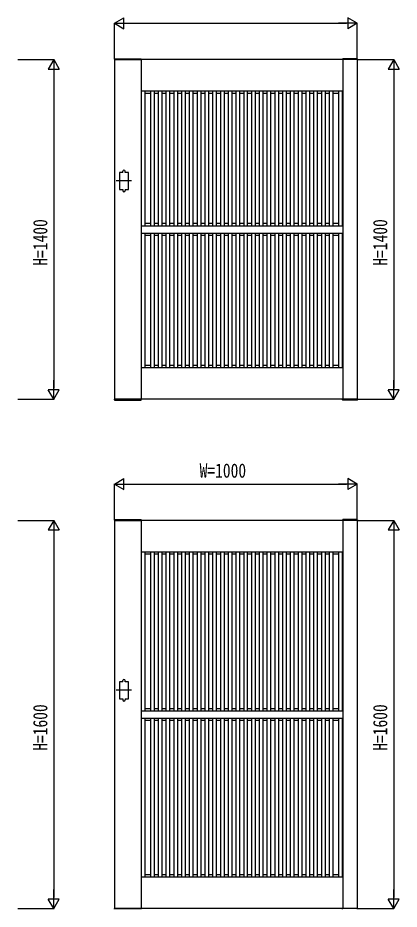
# Model space of a CAD drawing. Units: millimetres, scale not verified. Extents: x -8410 to 8410, y -5940 to 5940.
# Drawn here: x 1492 to 3063, y -3153 to 522 of the extents above; entities that cross this region are included whole.
import ezdxf
from ezdxf.enums import TextEntityAlignment as Align

# ---------------------------------------------------------------- set-up
doc = ezdxf.new("R2010")
doc.units = ezdxf.units.MM
doc.header["$LTSCALE"] = 30
doc.layers.add('0-3_YKK_A1', color=4, linetype='Continuous')
doc.layers.add('0-4_YKK_D', color=6, linetype='Continuous')
doc.styles.add('ＭＳ ゴシック', font='')
doc.styles.get('ＭＳ ゴシック').set_extended_font_data('MS Gothic')

msp = doc.modelspace()

# ---------------------------------------------------------------- linework, layer by layer
at = {"layer": '0-3_YKK_A1'}
for p, q in [((1889.67, 352.55), (1889.54, 350)), ((1889.54, 350), (2000.54, 350)), ((1890.04, 350), (1890.04, -1050)), ((2890.04, 350), (1890.04, 350)), ((1890.67, 353.5), (1999.41, 353.5)), ((2000.04, 350), (2000.04, -1050)), ((2000.41, 352.55), (2000.54, 350)), ((2829.67, 352.55), (2829.54, 350)), ((2890.54, 350), (2829.54, 350)), ((2830.04, 350), (2830.04, -1050)), ((2889.41, 353.5), (2830.67, 353.5)), ((2890.04, 350), (2890.04, -1050)), ((2890.41, 352.55), (2890.54, 350)), ((2830.04, 220), (2000.04, 220)), ((2000.84, 210.9), (2000.04, 210.9)), ((2000.84, -334.5), (2000.84, 220)), ((2015.84, -334.5), (2015.84, 220)), ((2039.54, 210.9), (2015.84, 210.9)), ((2039.54, -334.5), (2039.54, 220)), ((2054.54, -334.5), (2054.54, 220)), ((2071.54, 210.9), (2054.54, 210.9)), ((2071.54, -334.5), (2071.54, 220)), ((2086.54, -334.5), (2086.54, 220)), ((2103.54, 210.9), (2086.54, 210.9)), ((2103.54, -334.5), (2103.54, 220)), ((2118.54, -334.5), (2118.54, 220)), ((2135.54, 210.9), (2118.54, 210.9)), ((2135.54, -334.5), (2135.54, 220)), ((2150.54, -334.5), (2150.54, 220)), ((2167.54, 210.9), (2150.54, 210.9)), ((2167.54, -334.5), (2167.54, 220)), ((2182.54, -334.5), (2182.54, 220)), ((2199.54, 210.9), (2182.54, 210.9)), ((2199.54, -334.5), (2199.54, 220)), ((2214.54, -334.5), (2214.54, 220)), ((2231.54, 210.9), (2214.54, 210.9)), ((2231.54, -334.5), (2231.54, 220)), ((2246.54, -334.5), (2246.54, 220)), ((2263.54, 210.9), (2246.54, 210.9)), ((2263.54, -334.5), (2263.54, 220)), ((2278.54, -334.5), (2278.54, 220)), ((2295.54, 210.9), (2278.54, 210.9)), ((2295.54, -334.5), (2295.54, 220)), ((2310.54, -334.5), (2310.54, 220)), ((2327.54, 210.9), (2310.54, 210.9)), ((2327.54, -334.5), (2327.54, 220)), ((2342.54, -334.5), (2342.54, 220)), ((2359.54, 210.9), (2342.54, 210.9)), ((2359.54, -334.5), (2359.54, 220)), ((2374.54, -334.5), (2374.54, 220)), ((2391.54, 210.9), (2374.54, 210.9)), ((2391.54, -334.5), (2391.54, 220)), ((2406.54, -334.5), (2406.54, 220)), ((2423.54, 210.9), (2406.54, 210.9)), ((2423.54, -334.5), (2423.54, 220)), ((2438.54, -334.5), (2438.54, 220)), ((2455.54, 210.9), (2438.54, 210.9)), ((2455.54, -334.5), (2455.54, 220)), ((2470.54, -334.5), (2470.54, 220)), ((2487.54, 210.9), (2470.54, 210.9)), ((2487.54, -334.5), (2487.54, 220)), ((2502.54, -334.5), (2502.54, 220)), ((2519.54, 210.9), (2502.54, 210.9)), ((2519.54, -334.5), (2519.54, 220)), ((2534.54, -334.5), (2534.54, 220)), ((2551.54, 210.9), (2534.54, 210.9)), ((2551.54, -334.5), (2551.54, 220)), ((2566.54, -334.5), (2566.54, 220)), ((2583.54, 210.9), (2566.54, 210.9)), ((2583.54, -334.5), (2583.54, 220)), ((2598.54, -334.5), (2598.54, 220)), ((2615.54, 210.9), (2598.54, 210.9)), ((2615.54, -334.5), (2615.54, 220)), ((2630.54, -334.5), (2630.54, 220)), ((2647.54, 210.9), (2630.54, 210.9)), ((2647.54, -334.5), (2647.54, 220)), ((2662.54, -334.5), (2662.54, 220)), ((2679.54, 210.9), (2662.54, 210.9)), ((2679.54, -334.5), (2679.54, 220)), ((2694.54, -334.5), (2694.54, 220)), ((2711.54, 210.9), (2694.54, 210.9)), ((2711.54, -334.5), (2711.54, 220)), ((2726.54, -334.5), (2726.54, 220)), ((2743.54, 210.9), (2726.54, 210.9)), ((2743.54, -334.5), (2743.54, 220)), ((2758.54, -334.5), (2758.54, 220)), ((2775.54, 210.9), (2758.54, 210.9)), ((2775.54, -334.5), (2775.54, 220)), ((2790.54, -334.5), (2790.54, 220)), ((2814.24, 210.9), (2790.54, 210.9)), ((2814.24, -334.5), (2814.24, 220)), ((2829.24, -334.5), (2829.24, 220)), ((2830.04, 210.9), (2829.24, 210.9)), ((1924.04, -115), (1924.04, -110)), ((1934.04, -115), (1934.04, -110)), ((1960.54, -150), (1897.54, -150)), ((1924.04, -185), (1924.04, -190)), ((1934.04, -185), (1934.04, -190)), ((2000.84, -326), (2000.04, -326)), ((2039.54, -326), (2015.84, -326)), ((2071.54, -326), (2054.54, -326)), ((2103.54, -326), (2086.54, -326)), ((2135.54, -326), (2118.54, -326)), ((2167.54, -326), (2150.54, -326)), ((2199.54, -326), (2182.54, -326)), ((2231.54, -326), (2214.54, -326)), ((2263.54, -326), (2246.54, -326)), ((2295.54, -326), (2278.54, -326)), ((2327.54, -326), (2310.54, -326)), ((2359.54, -326), (2342.54, -326)), ((2391.54, -326), (2374.54, -326)), ((2423.54, -326), (2406.54, -326)), ((2455.54, -326), (2438.54, -326)), ((2487.54, -326), (2470.54, -326)), ((2519.54, -326), (2502.54, -326)), ((2551.54, -326), (2534.54, -326)), ((2583.54, -326), (2566.54, -326)), ((2615.54, -326), (2598.54, -326)), ((2647.54, -326), (2630.54, -326)), ((2679.54, -326), (2662.54, -326)), ((2711.54, -326), (2694.54, -326)), ((2743.54, -326), (2726.54, -326)), ((2775.54, -326), (2758.54, -326)), ((2814.24, -326), (2790.54, -326)), ((2830.04, -326), (2829.24, -326)), ((2000.04, -334.5), (2830.04, -334.5)), ((2000.04, -365.5), (2830.04, -365.5)), ((2000.84, -920), (2000.84, -365.5)), ((2015.84, -920), (2015.84, -365.5)), ((2039.54, -920), (2039.54, -365.5)), ((2054.54, -920), (2054.54, -365.5)), ((2071.54, -920), (2071.54, -365.5)), ((2086.54, -920), (2086.54, -365.5)), ((2103.54, -920), (2103.54, -365.5)), ((2118.54, -920), (2118.54, -365.5)), ((2135.54, -920), (2135.54, -365.5)), ((2150.54, -920), (2150.54, -365.5)), ((2167.54, -920), (2167.54, -365.5)), ((2182.54, -920), (2182.54, -365.5)), ((2199.54, -920), (2199.54, -365.5)), ((2214.54, -920), (2214.54, -365.5)), ((2231.54, -920), (2231.54, -365.5)), ((2246.54, -920), (2246.54, -365.5)), ((2263.54, -920), (2263.54, -365.5)), ((2278.54, -920), (2278.54, -365.5)), ((2295.54, -920), (2295.54, -365.5)), ((2310.54, -920), (2310.54, -365.5)), ((2327.54, -920), (2327.54, -365.5)), ((2342.54, -920), (2342.54, -365.5)), ((2359.54, -920), (2359.54, -365.5)), ((2374.54, -920), (2374.54, -365.5)), ((2391.54, -920), (2391.54, -365.5)), ((2406.54, -920), (2406.54, -365.5)), ((2423.54, -920), (2423.54, -365.5)), ((2438.54, -920), (2438.54, -365.5)), ((2455.54, -920), (2455.54, -365.5)), ((2470.54, -920), (2470.54, -365.5)), ((2487.54, -920), (2487.54, -365.5)), ((2502.54, -920), (2502.54, -365.5)), ((2519.54, -920), (2519.54, -365.5)), ((2534.54, -920), (2534.54, -365.5)), ((2551.54, -920), (2551.54, -365.5)), ((2566.54, -920), (2566.54, -365.5)), ((2583.54, -920), (2583.54, -365.5)), ((2598.54, -920), (2598.54, -365.5)), ((2615.54, -920), (2615.54, -365.5)), ((2630.54, -920), (2630.54, -365.5)), ((2647.54, -920), (2647.54, -365.5)), ((2662.54, -920), (2662.54, -365.5)), ((2679.54, -920), (2679.54, -365.5)), ((2694.54, -920), (2694.54, -365.5)), ((2711.54, -920), (2711.54, -365.5)), ((2726.54, -920), (2726.54, -365.5)), ((2743.54, -920), (2743.54, -365.5)), ((2758.54, -920), (2758.54, -365.5)), ((2775.54, -920), (2775.54, -365.5)), ((2790.54, -920), (2790.54, -365.5)), ((2814.24, -920), (2814.24, -365.5)), ((2829.24, -920), (2829.24, -365.5)), ((2000.84, -374.6), (2000.04, -374.6)), ((2039.54, -374.6), (2015.84, -374.6)), ((2071.54, -374.6), (2054.54, -374.6)), ((2103.54, -374.6), (2086.54, -374.6)), ((2135.54, -374.6), (2118.54, -374.6)), ((2167.54, -374.6), (2150.54, -374.6)), ((2199.54, -374.6), (2182.54, -374.6)), ((2231.54, -374.6), (2214.54, -374.6)), ((2263.54, -374.6), (2246.54, -374.6)), ((2295.54, -374.6), (2278.54, -374.6)), ((2327.54, -374.6), (2310.54, -374.6)), ((2359.54, -374.6), (2342.54, -374.6)), ((2391.54, -374.6), (2374.54, -374.6)), ((2423.54, -374.6), (2406.54, -374.6)), ((2455.54, -374.6), (2438.54, -374.6)), ((2487.54, -374.6), (2470.54, -374.6)), ((2519.54, -374.6), (2502.54, -374.6)), ((2551.54, -374.6), (2534.54, -374.6)), ((2583.54, -374.6), (2566.54, -374.6)), ((2615.54, -374.6), (2598.54, -374.6)), ((2647.54, -374.6), (2630.54, -374.6)), ((2679.54, -374.6), (2662.54, -374.6)), ((2711.54, -374.6), (2694.54, -374.6)), ((2743.54, -374.6), (2726.54, -374.6)), ((2775.54, -374.6), (2758.54, -374.6)), ((2814.24, -374.6), (2790.54, -374.6)), ((2830.04, -374.6), (2829.24, -374.6)), ((2000.84, -911.5), (2000.04, -911.5)), ((2039.54, -911.5), (2015.84, -911.5)), ((2071.54, -911.5), (2054.54, -911.5)), ((2103.54, -911.5), (2086.54, -911.5)), ((2135.54, -911.5), (2118.54, -911.5)), ((2167.54, -911.5), (2150.54, -911.5)), ((2199.54, -911.5), (2182.54, -911.5)), ((2231.54, -911.5), (2214.54, -911.5)), ((2263.54, -911.5), (2246.54, -911.5)), ((2295.54, -911.5), (2278.54, -911.5)), ((2327.54, -911.5), (2310.54, -911.5)), ((2359.54, -911.5), (2342.54, -911.5)), ((2391.54, -911.5), (2374.54, -911.5)), ((2423.54, -911.5), (2406.54, -911.5)), ((2455.54, -911.5), (2438.54, -911.5)), ((2487.54, -911.5), (2470.54, -911.5)), ((2519.54, -911.5), (2502.54, -911.5)), ((2551.54, -911.5), (2534.54, -911.5)), ((2583.54, -911.5), (2566.54, -911.5)), ((2615.54, -911.5), (2598.54, -911.5)), ((2647.54, -911.5), (2630.54, -911.5)), ((2679.54, -911.5), (2662.54, -911.5)), ((2711.54, -911.5), (2694.54, -911.5)), ((2743.54, -911.5), (2726.54, -911.5)), ((2775.54, -911.5), (2758.54, -911.5)), ((2814.24, -911.5), (2790.54, -911.5)), ((2830.04, -911.5), (2829.24, -911.5)), ((2830.04, -920), (2000.04, -920)), ((1889.54, -1050), (2000.54, -1050)), ((1889.67, -1052.55), (1889.54, -1050)), ((2890.04, -1050), (1890.04, -1050)), ((1890.67, -1053.5), (1999.41, -1053.5)), ((2000.41, -1052.55), (2000.54, -1050)), ((2890.54, -1050), (2829.54, -1050)), ((2829.67, -1052.55), (2829.54, -1050)), ((2889.41, -1053.5), (2830.67, -1053.5)), ((2890.41, -1052.55), (2890.54, -1050)), ((1889.67, -1547.45), (1889.54, -1550)), ((1889.54, -1550), (2000.54, -1550)), ((1890.04, -1550), (1890.04, -3150)), ((2890.04, -1550), (1890.04, -1550)), ((1890.67, -1546.5), (1999.41, -1546.5)), ((2000.04, -1550), (2000.04, -3150)), ((2000.41, -1547.45), (2000.54, -1550)), ((2829.67, -1547.45), (2829.54, -1550)), ((2890.54, -1550), (2829.54, -1550)), ((2830.04, -1550), (2830.04, -3150)), ((2889.41, -1546.5), (2830.67, -1546.5)), ((2890.04, -1550), (2890.04, -3150)), ((2890.41, -1547.45), (2890.54, -1550)), ((2830.04, -1680), (2000.04, -1680)), ((2000.84, -1689.1), (2000.04, -1689.1)), ((2000.84, -2334.5), (2000.84, -1680)), ((2015.84, -2334.5), (2015.84, -1680)), ((2039.54, -1689.1), (2015.84, -1689.1)), ((2039.54, -2334.5), (2039.54, -1680)), ((2054.54, -2334.5), (2054.54, -1680)), ((2071.54, -1689.1), (2054.54, -1689.1)), ((2071.54, -2334.5), (2071.54, -1680)), ((2086.54, -2334.5), (2086.54, -1680)), ((2103.54, -1689.1), (2086.54, -1689.1)), ((2103.54, -2334.5), (2103.54, -1680)), ((2118.54, -2334.5), (2118.54, -1680)), ((2135.54, -1689.1), (2118.54, -1689.1)), ((2135.54, -2334.5), (2135.54, -1680)), ((2150.54, -2334.5), (2150.54, -1680)), ((2167.54, -1689.1), (2150.54, -1689.1)), ((2167.54, -2334.5), (2167.54, -1680)), ((2182.54, -2334.5), (2182.54, -1680)), ((2199.54, -1689.1), (2182.54, -1689.1)), ((2199.54, -2334.5), (2199.54, -1680)), ((2214.54, -2334.5), (2214.54, -1680)), ((2231.54, -1689.1), (2214.54, -1689.1)), ((2231.54, -2334.5), (2231.54, -1680)), ((2246.54, -2334.5), (2246.54, -1680)), ((2263.54, -1689.1), (2246.54, -1689.1)), ((2263.54, -2334.5), (2263.54, -1680)), ((2278.54, -2334.5), (2278.54, -1680)), ((2295.54, -1689.1), (2278.54, -1689.1)), ((2295.54, -2334.5), (2295.54, -1680)), ((2310.54, -2334.5), (2310.54, -1680)), ((2327.54, -1689.1), (2310.54, -1689.1)), ((2327.54, -2334.5), (2327.54, -1680)), ((2342.54, -2334.5), (2342.54, -1680)), ((2359.54, -1689.1), (2342.54, -1689.1)), ((2359.54, -2334.5), (2359.54, -1680)), ((2374.54, -2334.5), (2374.54, -1680)), ((2391.54, -1689.1), (2374.54, -1689.1)), ((2391.54, -2334.5), (2391.54, -1680)), ((2406.54, -2334.5), (2406.54, -1680)), ((2423.54, -1689.1), (2406.54, -1689.1)), ((2423.54, -2334.5), (2423.54, -1680)), ((2438.54, -2334.5), (2438.54, -1680)), ((2455.54, -1689.1), (2438.54, -1689.1)), ((2455.54, -2334.5), (2455.54, -1680)), ((2470.54, -2334.5), (2470.54, -1680)), ((2487.54, -1689.1), (2470.54, -1689.1)), ((2487.54, -2334.5), (2487.54, -1680)), ((2502.54, -2334.5), (2502.54, -1680)), ((2519.54, -1689.1), (2502.54, -1689.1)), ((2519.54, -2334.5), (2519.54, -1680)), ((2534.54, -2334.5), (2534.54, -1680)), ((2551.54, -1689.1), (2534.54, -1689.1)), ((2551.54, -2334.5), (2551.54, -1680)), ((2566.54, -2334.5), (2566.54, -1680)), ((2583.54, -1689.1), (2566.54, -1689.1)), ((2583.54, -2334.5), (2583.54, -1680)), ((2598.54, -2334.5), (2598.54, -1680)), ((2615.54, -1689.1), (2598.54, -1689.1)), ((2615.54, -2334.5), (2615.54, -1680)), ((2630.54, -2334.5), (2630.54, -1680)), ((2647.54, -1689.1), (2630.54, -1689.1)), ((2647.54, -2334.5), (2647.54, -1680)), ((2662.54, -2334.5), (2662.54, -1680)), ((2679.54, -1689.1), (2662.54, -1689.1)), ((2679.54, -2334.5), (2679.54, -1680)), ((2694.54, -2334.5), (2694.54, -1680)), ((2711.54, -1689.1), (2694.54, -1689.1)), ((2711.54, -2334.5), (2711.54, -1680)), ((2726.54, -2334.5), (2726.54, -1680)), ((2743.54, -1689.1), (2726.54, -1689.1)), ((2743.54, -2334.5), (2743.54, -1680)), ((2758.54, -2334.5), (2758.54, -1680)), ((2775.54, -1689.1), (2758.54, -1689.1)), ((2775.54, -2334.5), (2775.54, -1680)), ((2790.54, -2334.5), (2790.54, -1680)), ((2814.24, -1689.1), (2790.54, -1689.1)), ((2814.24, -2334.5), (2814.24, -1680)), ((2829.24, -2334.5), (2829.24, -1680)), ((2830.04, -1689.1), (2829.24, -1689.1)), ((1924.04, -2215), (1924.04, -2210)), ((1934.04, -2215), (1934.04, -2210)), ((1960.54, -2250), (1897.54, -2250)), ((1924.04, -2285), (1924.04, -2290)), ((1934.04, -2285), (1934.04, -2290)), ((2000.84, -2326), (2000.04, -2326)), ((2000.04, -2334.5), (2830.04, -2334.5)), ((2039.54, -2326), (2015.84, -2326)), ((2071.54, -2326), (2054.54, -2326)), ((2103.54, -2326), (2086.54, -2326)), ((2135.54, -2326), (2118.54, -2326)), ((2167.54, -2326), (2150.54, -2326)), ((2199.54, -2326), (2182.54, -2326)), ((2231.54, -2326), (2214.54, -2326)), ((2263.54, -2326), (2246.54, -2326)), ((2295.54, -2326), (2278.54, -2326)), ((2327.54, -2326), (2310.54, -2326)), ((2359.54, -2326), (2342.54, -2326)), ((2391.54, -2326), (2374.54, -2326)), ((2423.54, -2326), (2406.54, -2326)), ((2455.54, -2326), (2438.54, -2326)), ((2487.54, -2326), (2470.54, -2326)), ((2519.54, -2326), (2502.54, -2326)), ((2551.54, -2326), (2534.54, -2326)), ((2583.54, -2326), (2566.54, -2326)), ((2615.54, -2326), (2598.54, -2326)), ((2647.54, -2326), (2630.54, -2326)), ((2679.54, -2326), (2662.54, -2326)), ((2711.54, -2326), (2694.54, -2326)), ((2743.54, -2326), (2726.54, -2326)), ((2775.54, -2326), (2758.54, -2326)), ((2814.24, -2326), (2790.54, -2326)), ((2830.04, -2326), (2829.24, -2326)), ((2000.04, -2365.5), (2830.04, -2365.5)), ((2000.84, -2374.6), (2000.04, -2374.6)), ((2000.84, -3020), (2000.84, -2365.5)), ((2015.84, -3020), (2015.84, -2365.5)), ((2039.54, -2374.6), (2015.84, -2374.6)), ((2039.54, -3020), (2039.54, -2365.5)), ((2054.54, -3020), (2054.54, -2365.5)), ((2071.54, -2374.6), (2054.54, -2374.6)), ((2071.54, -3020), (2071.54, -2365.5)), ((2086.54, -3020), (2086.54, -2365.5)), ((2103.54, -2374.6), (2086.54, -2374.6)), ((2103.54, -3020), (2103.54, -2365.5)), ((2118.54, -3020), (2118.54, -2365.5)), ((2135.54, -2374.6), (2118.54, -2374.6)), ((2135.54, -3020), (2135.54, -2365.5)), ((2150.54, -3020), (2150.54, -2365.5)), ((2167.54, -2374.6), (2150.54, -2374.6)), ((2167.54, -3020), (2167.54, -2365.5)), ((2182.54, -3020), (2182.54, -2365.5)), ((2199.54, -2374.6), (2182.54, -2374.6)), ((2199.54, -3020), (2199.54, -2365.5)), ((2214.54, -3020), (2214.54, -2365.5)), ((2231.54, -2374.6), (2214.54, -2374.6)), ((2231.54, -3020), (2231.54, -2365.5)), ((2246.54, -3020), (2246.54, -2365.5)), ((2263.54, -2374.6), (2246.54, -2374.6)), ((2263.54, -3020), (2263.54, -2365.5)), ((2278.54, -3020), (2278.54, -2365.5)), ((2295.54, -2374.6), (2278.54, -2374.6)), ((2295.54, -3020), (2295.54, -2365.5)), ((2310.54, -3020), (2310.54, -2365.5)), ((2327.54, -2374.6), (2310.54, -2374.6)), ((2327.54, -3020), (2327.54, -2365.5)), ((2342.54, -3020), (2342.54, -2365.5)), ((2359.54, -2374.6), (2342.54, -2374.6)), ((2359.54, -3020), (2359.54, -2365.5)), ((2374.54, -3020), (2374.54, -2365.5)), ((2391.54, -2374.6), (2374.54, -2374.6)), ((2391.54, -3020), (2391.54, -2365.5)), ((2406.54, -3020), (2406.54, -2365.5)), ((2423.54, -2374.6), (2406.54, -2374.6)), ((2423.54, -3020), (2423.54, -2365.5)), ((2438.54, -3020), (2438.54, -2365.5)), ((2455.54, -2374.6), (2438.54, -2374.6)), ((2455.54, -3020), (2455.54, -2365.5)), ((2470.54, -3020), (2470.54, -2365.5)), ((2487.54, -2374.6), (2470.54, -2374.6)), ((2487.54, -3020), (2487.54, -2365.5)), ((2502.54, -3020), (2502.54, -2365.5)), ((2519.54, -2374.6), (2502.54, -2374.6)), ((2519.54, -3020), (2519.54, -2365.5)), ((2534.54, -3020), (2534.54, -2365.5)), ((2551.54, -2374.6), (2534.54, -2374.6)), ((2551.54, -3020), (2551.54, -2365.5)), ((2566.54, -3020), (2566.54, -2365.5)), ((2583.54, -2374.6), (2566.54, -2374.6)), ((2583.54, -3020), (2583.54, -2365.5)), ((2598.54, -3020), (2598.54, -2365.5)), ((2615.54, -2374.6), (2598.54, -2374.6)), ((2615.54, -3020), (2615.54, -2365.5)), ((2630.54, -3020), (2630.54, -2365.5)), ((2647.54, -2374.6), (2630.54, -2374.6)), ((2647.54, -3020), (2647.54, -2365.5)), ((2662.54, -3020), (2662.54, -2365.5)), ((2679.54, -2374.6), (2662.54, -2374.6)), ((2679.54, -3020), (2679.54, -2365.5)), ((2694.54, -3020), (2694.54, -2365.5)), ((2711.54, -2374.6), (2694.54, -2374.6)), ((2711.54, -3020), (2711.54, -2365.5)), ((2726.54, -3020), (2726.54, -2365.5)), ((2743.54, -2374.6), (2726.54, -2374.6)), ((2743.54, -3020), (2743.54, -2365.5)), ((2758.54, -3020), (2758.54, -2365.5)), ((2775.54, -2374.6), (2758.54, -2374.6)), ((2775.54, -3020), (2775.54, -2365.5)), ((2790.54, -3020), (2790.54, -2365.5)), ((2814.24, -2374.6), (2790.54, -2374.6)), ((2814.24, -3020), (2814.24, -2365.5)), ((2829.24, -3020), (2829.24, -2365.5)), ((2830.04, -2374.6), (2829.24, -2374.6)), ((2000.84, -3011.5), (2000.04, -3011.5)), ((2039.54, -3011.5), (2015.84, -3011.5)), ((2071.54, -3011.5), (2054.54, -3011.5)), ((2103.54, -3011.5), (2086.54, -3011.5)), ((2135.54, -3011.5), (2118.54, -3011.5)), ((2167.54, -3011.5), (2150.54, -3011.5)), ((2199.54, -3011.5), (2182.54, -3011.5)), ((2231.54, -3011.5), (2214.54, -3011.5)), ((2263.54, -3011.5), (2246.54, -3011.5)), ((2295.54, -3011.5), (2278.54, -3011.5)), ((2327.54, -3011.5), (2310.54, -3011.5)), ((2359.54, -3011.5), (2342.54, -3011.5)), ((2391.54, -3011.5), (2374.54, -3011.5)), ((2423.54, -3011.5), (2406.54, -3011.5)), ((2455.54, -3011.5), (2438.54, -3011.5)), ((2487.54, -3011.5), (2470.54, -3011.5)), ((2519.54, -3011.5), (2502.54, -3011.5)), ((2551.54, -3011.5), (2534.54, -3011.5)), ((2583.54, -3011.5), (2566.54, -3011.5)), ((2615.54, -3011.5), (2598.54, -3011.5)), ((2647.54, -3011.5), (2630.54, -3011.5)), ((2679.54, -3011.5), (2662.54, -3011.5)), ((2711.54, -3011.5), (2694.54, -3011.5)), ((2743.54, -3011.5), (2726.54, -3011.5)), ((2775.54, -3011.5), (2758.54, -3011.5)), ((2814.24, -3011.5), (2790.54, -3011.5)), ((2830.04, -3011.5), (2829.24, -3011.5)), ((2830.04, -3020), (2000.04, -3020)), ((1889.54, -3150), (2000.54, -3150)), ((1889.67, -3152.55), (1889.54, -3150)), ((2890.04, -3150), (1890.04, -3150)), ((2000.41, -3152.55), (2000.54, -3150)), ((2890.54, -3150), (2829.54, -3150)), ((2829.67, -3152.55), (2829.54, -3150)), ((2890.41, -3152.55), (2890.54, -3150))]:
    msp.add_line(p, q, dxfattribs=at)
for points in [[(1924.04, -115), (1910.04, -115), (1910.04, -185), (1924.04, -185)], [(1934.04, -185), (1948.04, -185), (1948.04, -115), (1934.04, -115)], [(1924.04, -2215), (1910.04, -2215), (1910.04, -2285), (1924.04, -2285)], [(1934.04, -2285), (1948.04, -2285), (1948.04, -2215), (1934.04, -2215)]]:
    msp.add_lwpolyline(points, dxfattribs=at)
for centre, radius, start, end in [((1890.67, 352.5), 1, 90, 177), ((1999.41, 352.5), 1, 3, 90), ((2830.67, 352.5), 1, 90, 177), ((2889.41, 352.5), 1, 3, 90), ((1929.04, -110), 5, 0, 180), ((1929.04, -190), 5, 180, 0), ((1890.67, -1052.5), 1, 183, 270), ((1999.41, -1052.5), 1, 270, 357), ((2830.67, -1052.5), 1, 183, 270), ((2889.41, -1052.5), 1, 270, 357), ((1890.67, -1547.5), 1, 90, 177), ((1999.41, -1547.5), 1, 3, 90), ((2830.67, -1547.5), 1, 90, 177), ((2889.41, -1547.5), 1, 3, 90), ((1929.04, -2210), 5, 0, 180), ((1929.04, -2290), 5, 180, 0)]:
    msp.add_arc(centre, radius, start, end, dxfattribs=at)
at = {"layer": '0-4_YKK_D'}
for p, q in [((1890.04, 500), (1929.01, 522.5)), ((1929.01, 477.5), (1929.01, 522.5)), ((2890.04, 500), (2851.07, 522.5)), ((2851.07, 522.5), (2851.07, 477.5)), ((1890.04, 352), (1890.04, 501)), ((1890.04, 500), (1929.01, 477.5)), ((1890.04, 500), (1967.98, 500)), ((1935.04, 500), (2845.04, 500)), ((2890.04, 500), (2812.1, 500)), ((2890.04, 500), (2851.07, 477.5)), ((2890.04, 352), (2890.04, 501)), ((1492.04, 350), (1641.04, 350)), ((1640.04, 350), (1617.54, 311.03)), ((1640.04, 350), (1662.54, 311.03)), ((1640.04, 350), (1640.04, 272.06)), ((2892.04, 350), (3041.04, 350)), ((3040.04, 350), (3017.54, 311.03)), ((3040.04, 350), (3062.54, 311.03)), ((3040.04, 350), (3040.04, 272.06)), ((1617.54, 311.03), (1662.54, 311.03)), ((1640.04, 305), (1640.04, -1005)), ((3017.54, 311.03), (3062.54, 311.03)), ((3040.04, 305), (3040.04, -1005)), ((1640.04, -1050), (1640.04, -972.06)), ((3040.04, -1050), (3040.04, -972.06)), ((1640.04, -1050), (1617.54, -1011.03)), ((1662.54, -1011.03), (1617.54, -1011.03)), ((1640.04, -1050), (1662.54, -1011.03)), ((3040.04, -1050), (3017.54, -1011.03)), ((3062.54, -1011.03), (3017.54, -1011.03)), ((3040.04, -1050), (3062.54, -1011.03)), ((1492.04, -1050), (1641.04, -1050)), ((2892.04, -1050), (3041.04, -1050)), ((1890.04, -1400), (1929.01, -1377.5)), ((1929.01, -1422.5), (1929.01, -1377.5)), ((2890.04, -1400), (2851.07, -1377.5)), ((2851.07, -1377.5), (2851.07, -1422.5)), ((1890.04, -1548), (1890.04, -1399)), ((1890.04, -1400), (1929.01, -1422.5)), ((1890.04, -1400), (1967.98, -1400)), ((1935.04, -1400), (2845.04, -1400)), ((2890.04, -1400), (2812.1, -1400)), ((2890.04, -1400), (2851.07, -1422.5)), ((2890.04, -1548), (2890.04, -1399)), ((1492.04, -1550), (1641.04, -1550)), ((1640.04, -1550), (1617.54, -1588.97)), ((1640.04, -1550), (1662.54, -1588.97)), ((1640.04, -1550), (1640.04, -1627.94)), ((2892.04, -1550), (3041.04, -1550)), ((3040.04, -1550), (3017.54, -1588.97)), ((3040.04, -1550), (3062.54, -1588.97)), ((3040.04, -1550), (3040.04, -1627.94)), ((1617.54, -1588.97), (1662.54, -1588.97)), ((1640.04, -1595), (1640.04, -3105)), ((3017.54, -1588.97), (3062.54, -1588.97)), ((3040.04, -1595), (3040.04, -3105)), ((1640.04, -3150), (1640.04, -3072.06)), ((3040.04, -3150), (3040.04, -3072.06)), ((1640.04, -3150), (1617.54, -3111.03)), ((1662.54, -3111.03), (1617.54, -3111.03)), ((1640.04, -3150), (1662.54, -3111.03)), ((3040.04, -3150), (3017.54, -3111.03)), ((3062.54, -3111.03), (3017.54, -3111.03)), ((3040.04, -3150), (3062.54, -3111.03)), ((1492.04, -3150), (1641.04, -3150)), ((2892.04, -3150), (3041.04, -3150))]:
    msp.add_line(p, q, dxfattribs=at)

# ---------------------------------------------------------------- texts
at = {"layer": '0-4_YKK_D', "style": 'ＭＳ ゴシック', "width": 0.8}
for s, p in [('H=1400', (1631.04, -499.33)), ('H=1400', (3031.04, -499.33)), ('H=1600', (1631.04, -2499.33)), ('H=1600', (3031.04, -2499.33))]:
    msp.add_text(s, height=58.65, rotation=90, dxfattribs=at).set_placement(p, align=Align.BOTTOM_LEFT)
msp.add_text('W=1000', height=58.65, dxfattribs=at).set_placement((2240.71, -1391), align=Align.BOTTOM_LEFT)

doc.saveas('drawing.dxf')
